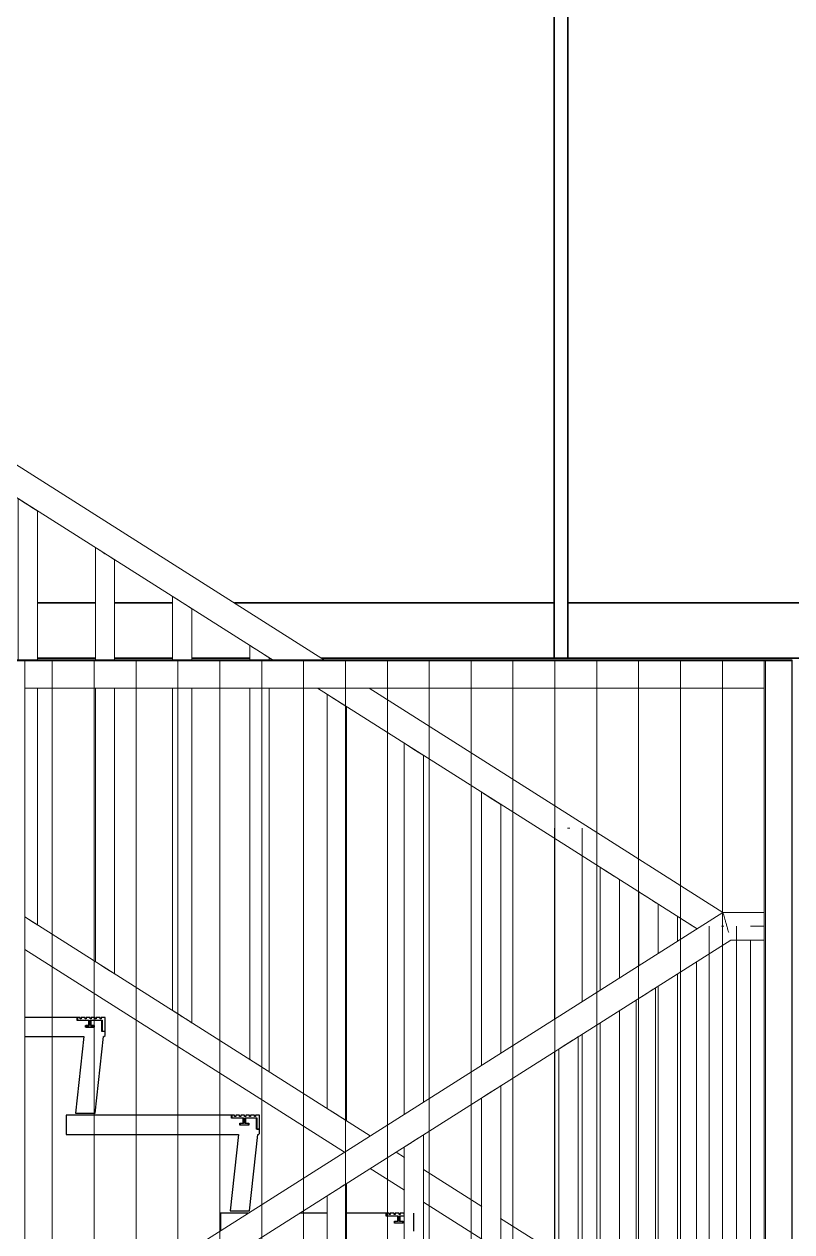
# Model space of a CAD drawing. Header units: millimetres. Extents: x -153298 to 620751, y -313239 to 250031.
# Drawn here: x 100141 to 101533, y -283537 to -281348 of the extents above; entities that cross this region are included whole.
import ezdxf

# ---------------------------------------------------------------- set-up
doc = ezdxf.new("R2010")
doc.units = ezdxf.units.MM
for name, color, linetype, lineweight in [('A-FLOR-HRAL', 7, 'Continuous', 25), ('A-GENM', 7, 'Continuous', 9), ('A-GLAZ-CURT', 7, 'Continuous', 9), ('I-WALL-E', 7, 'Continuous', 35), ('S-STRS-E', 7, 'Continuous', 25)]:
    doc.layers.add(name, color=color, linetype=linetype, lineweight=lineweight)

# ---------------------------------------------------------------- blocks, each defined once
blk = doc.blocks.new('DPA_CP_Entrance Louver Grill Vertical Z - Louver Grill Vertical Z-18397728-2120-01 ENTRANCE 1 SECTION A')
at = {"layer": 'A-GLAZ-CURT', "color": 7}
for p, q in [((-883107.9, 113945.1), (-883157.9, 113945.1)), ((-883157.9, 113945.1), (-883107.9, 113945.1)), ((-883107.9, 113945.1), (-883157.9, 113945.1)), ((-883157.9, 113945.1), (-881717.4, 113945.1)), ((-883157.9, 113945.1), (-881717.4, 113945.1)), ((-883109.9, 113945.1), (-883107.9, 113945.1)), ((-883107.9, 106137.3), (-883107.9, 113945.1)), ((-883107.9, 113945.1), (-883107.9, 106137.3)), ((-881717.4, 113945.1), (-881767.4, 113945.1)), ((-881767.4, 113945.1), (-881717.4, 113945.1)), ((-881767.4, 113945.1), (-881765.4, 113945.1)), ((-881717.4, 113945.1), (-881767.4, 113945.1)), ((-881767.4, 106137.3), (-881767.4, 113945.1)), ((-881767.4, 113945.1), (-881767.4, 106137.3)), ((-881765.4, 113945.1), (-881717.4, 113945.1)), ((-881765.4, 113945.1), (-881765.4, 106137.3)), ((-881765.4, 113945.1), (-881765.4, 106137.3)), ((-881717.4, 106137.3), (-881717.4, 113945.1)), ((-881717.4, 113945.1), (-881717.4, 106137.3)), ((-881717.4, 113945.1), (-881717.4, 106137.3)), ((-881717.4, 113945.1), (-881717.4, 106137.3)), ((-881717.4, 113895.1), (-881717.4, 113945.1)), ((-881717.4, 113945.1), (-881717.4, 113895.1)), ((-883107.9, 106137.3), (-883107.9, 113895.1)), ((-883107.9, 113895.1), (-883107.9, 106137.3)), ((-881767.4, 113895.1), (-883107.9, 113895.1)), ((-883107.9, 113895.1), (-881767.4, 113895.1)), ((-881767.4, 113895.1), (-881767.4, 106137.3)), ((-881767.4, 113895.1), (-881767.4, 106137.3))]:
    blk.add_line(p, q, dxfattribs=at)
blk = doc.blocks.new('GM_Louver Grill Vertical Z - Z Profile-18364008-2120-01 ENTRANCE 1 SECTION A')
at = {"layer": 'A-GENM', "color": 7}
blk.add_line((-882982, 106137.3), (-882982, 113945.1), dxfattribs=at)
blk = doc.blocks.new('GM_Louver Grill Vertical Z - Z Profile-V55-2120-01 ENTRANCE 1 SECTION A')
at = {"layer": 'A-GENM', "color": 7}
blk.add_line((-882906.1, 106137.3), (-882906.1, 113945.1), dxfattribs=at)
blk = doc.blocks.new('GM_Louver Grill Vertical Z - Z Profile-V56-2120-01 ENTRANCE 1 SECTION A')
at = {"layer": 'A-GENM', "color": 7}
blk.add_line((-883057.9, 106137.3), (-883057.9, 113945.1), dxfattribs=at)
blk = doc.blocks.new('Railing - 35mm-V289-2120-01 ENTRANCE 1 SECTION A')
at = {"layer": 'A-FLOR-HRAL', "color": 7, "lineweight": 9}
for p, q in [((-883119.9, 114239.1), (-883119.9, 113945.1)), ((-883084.9, 113945.1), (-883084.9, 114216.7)), ((-883084.9, 113466.2), (-883084.9, 113895.1)), ((-883102.4, 113477.3), (-883108, 113480.9)), ((-883108, 113480.9), (-883102.4, 113477.3))]:
    blk.add_line(p, q, dxfattribs=at)
at = {"layer": 'A-FLOR-HRAL', "color": 7, "lineweight": 9, "flags": 128}
for points in [[(-883102.4, 114227.9), (-883110, 114232.8), (-883116.1, 114236.7), (-883119.4, 114238.8), (-883116.1, 114236.7), (-883110, 114232.8), (-883102.4, 114227.9)], [(-883102.4, 114227.9), (-883094.8, 114223.1), (-883088.7, 114219.2), (-883085.3, 114217), (-883088.7, 114219.2), (-883094.8, 114223.1), (-883102.4, 114227.9)]]:
    blk.add_lwpolyline(points, dxfattribs=at)
blk = doc.blocks.new('Railing - 35mm-V290-2120-01 ENTRANCE 1 SECTION A')
at = {"layer": 'A-FLOR-HRAL', "color": 7, "lineweight": 9}
for p, q in [((-882979.9, 114150.4), (-882979.9, 113945.1)), ((-882944.9, 113945.1), (-882944.9, 114128)), ((-882979.9, 113895.1), (-882979.9, 113399.7)), ((-882944.9, 113377.5), (-882944.9, 113895.1))]:
    blk.add_line(p, q, dxfattribs=at)
at = {"layer": 'A-FLOR-HRAL', "color": 7, "lineweight": 9, "flags": 128}
for points in [[(-882962.4, 114139.2), (-882970, 114144.1), (-882976.1, 114148), (-882979.4, 114150.1), (-882976.1, 114148), (-882970, 114144.1), (-882962.4, 114139.2)], [(-882962.4, 114139.2), (-882954.8, 114134.4), (-882948.7, 114130.5), (-882945.3, 114128.3), (-882948.7, 114130.5), (-882954.8, 114134.4), (-882962.4, 114139.2)], [(-882962.4, 113388.6), (-882970, 113393.4), (-882976.1, 113397.3), (-882979.4, 113399.5), (-882976.1, 113397.3), (-882970, 113393.4), (-882962.4, 113388.6)]]:
    blk.add_lwpolyline(points, dxfattribs=at)
blk = doc.blocks.new('Railing - 35mm-V291-2120-01 ENTRANCE 1 SECTION A')
at = {"layer": 'A-FLOR-HRAL', "color": 7, "lineweight": 9}
for p, q in [((-882839.9, 114061.7), (-882839.9, 113945.1)), ((-882822.4, 114050.5), (-882830, 114055.4)), ((-882830, 114055.4), (-882822.4, 114050.5)), ((-882804.9, 113945.1), (-882804.9, 114039.3)), ((-882839.9, 113895.1), (-882839.9, 113311)), ((-882804.9, 113288.8), (-882804.9, 113895.1))]:
    blk.add_line(p, q, dxfattribs=at)
at = {"layer": 'A-FLOR-HRAL', "color": 7, "lineweight": 9, "flags": 128}
for points in [[(-882830.3, 114055.6), (-882836.1, 114059.2), (-882839.4, 114061.4), (-882836.1, 114059.2), (-882830.3, 114055.6)], [(-882822.4, 114050.5), (-882814.8, 114045.6), (-882808.7, 114041.7), (-882805.3, 114039.6), (-882808.7, 114041.7), (-882814.8, 114045.6), (-882822.4, 114050.5)], [(-882822.7, 113300.1), (-882830, 113304.7), (-882836.1, 113308.6), (-882839.4, 113310.8), (-882836.1, 113308.6), (-882830, 113304.7), (-882822.7, 113300.1)]]:
    blk.add_lwpolyline(points, dxfattribs=at)
blk = doc.blocks.new('Railing - 35mm-V292-2120-01 ENTRANCE 1 SECTION A')
at = {"layer": 'A-FLOR-HRAL', "color": 7, "lineweight": 9}
for p, q in [((-882699.9, 113973), (-882699.9, 113945.1)), ((-882664.9, 113945.1), (-882664.9, 113950.6)), ((-882699.9, 113895.1), (-882699.9, 113222.3)), ((-882664.9, 113200), (-882664.9, 113895.1))]:
    blk.add_line(p, q, dxfattribs=at)
at = {"layer": 'A-FLOR-HRAL', "color": 7, "lineweight": 9, "flags": 128}
for points in [[(-882682.4, 113961.8), (-882690, 113966.6), (-882696.1, 113970.5), (-882699.4, 113972.7), (-882696.1, 113970.5), (-882690, 113966.6), (-882682.4, 113961.8)], [(-882682.4, 113961.8), (-882674.8, 113956.9), (-882668.7, 113953), (-882665.3, 113950.9), (-882668.7, 113953), (-882674.8, 113956.9), (-882682.4, 113961.8)], [(-882682.4, 113211.1), (-882690, 113216), (-882696.1, 113219.9), (-882699.4, 113222), (-882696.1, 113219.9), (-882690, 113216), (-882682.4, 113211.1)]]:
    blk.add_lwpolyline(points, dxfattribs=at)
blk = doc.blocks.new('Railing - 35mm-V293-2120-01 ENTRANCE 1 SECTION A')
at = {"layer": 'A-FLOR-HRAL', "color": 7, "lineweight": 9}
for p, q in [((-882559.9, 113884.2), (-882559.9, 113133.6)), ((-882524.9, 113111.2), (-882524.9, 113861.9))]:
    blk.add_line(p, q, dxfattribs=at)
at = {"layer": 'A-FLOR-HRAL', "color": 7, "lineweight": 9, "flags": 128}
for points in [[(-882542.4, 113873.1), (-882550, 113877.9), (-882556.1, 113881.8), (-882559.4, 113884), (-882556.1, 113881.8), (-882550, 113877.9), (-882542.4, 113873.1)], [(-882542.4, 113873.1), (-882534.8, 113868.2), (-882528.7, 113864.3), (-882525.3, 113862.2), (-882528.7, 113864.3), (-882534.8, 113868.2), (-882542.4, 113873.1)], [(-882542.4, 113122.4), (-882550, 113127.3), (-882556.1, 113131.2), (-882559.4, 113133.3), (-882556.1, 113131.2), (-882550, 113127.3), (-882542.4, 113122.4)]]:
    blk.add_lwpolyline(points, dxfattribs=at)
blk = doc.blocks.new('Railing - 35mm-V294-2120-01 ENTRANCE 1 SECTION A')
at = {"layer": 'A-FLOR-HRAL', "color": 7, "lineweight": 9}
for p, q in [((-882419.9, 113795.5), (-882419.9, 113122.9)), ((-882384.9, 113145.1), (-882384.9, 113773.2)), ((-882384.9, 113022.5), (-882384.9, 113085.9)), ((-882419.9, 113063.7), (-882419.9, 113044.9)), ((-882419.4, 113044.6), (-882419.4, 113044.6))]:
    blk.add_line(p, q, dxfattribs=at)
at = {"layer": 'A-FLOR-HRAL', "color": 7, "lineweight": 9, "flags": 128}
for points in [[(-882402.4, 113784.4), (-882410, 113789.2), (-882416.1, 113793.1), (-882419.4, 113795.3), (-882416.1, 113793.1), (-882410, 113789.2), (-882402.4, 113784.4)], [(-882402.4, 113784.4), (-882394.8, 113779.5), (-882388.7, 113775.6), (-882385.3, 113773.4), (-882388.7, 113775.6), (-882394.8, 113779.5), (-882402.4, 113784.4)]]:
    blk.add_lwpolyline(points, dxfattribs=at)
blk = doc.blocks.new('Railing - 35mm-V295-2120-01 ENTRANCE 1 SECTION A')
at = {"layer": 'A-FLOR-HRAL', "color": 7, "lineweight": 9}
for p, q in [((-882279.9, 113706.8), (-882279.9, 113211.6)), ((-882244.9, 113233.8), (-882244.9, 113684.5)), ((-882244.9, 112933.8), (-882244.9, 113174.1)), ((-882279.9, 113152.4), (-882279.9, 112956.2)), ((-882279.4, 112955.9), (-882279.4, 112955.9))]:
    blk.add_line(p, q, dxfattribs=at)
at = {"layer": 'A-FLOR-HRAL', "color": 7, "lineweight": 9, "flags": 128}
for points in [[(-882262.4, 113695.6), (-882270, 113700.5), (-882276.1, 113704.4), (-882279.4, 113706.6), (-882276.1, 113704.4), (-882270, 113700.5), (-882262.4, 113695.6)], [(-882262.4, 113695.6), (-882254.8, 113690.8), (-882248.7, 113686.9), (-882245.3, 113684.7), (-882248.7, 113686.9), (-882254.8, 113690.8), (-882262.4, 113695.6)]]:
    blk.add_lwpolyline(points, dxfattribs=at)
blk = doc.blocks.new('Railing - 35mm-V296-2120-01 ENTRANCE 1 SECTION A')
at = {"layer": 'A-FLOR-HRAL', "color": 7, "lineweight": 9}
for p, q in [((-881994.9, 113526.2), (-881994.9, 113392.2)), ((-881959.9, 113414.4), (-881959.9, 113503.9)), ((-881959.9, 112753.3), (-881959.9, 113355.3))]:
    blk.add_line(p, q, dxfattribs=at)
at = {"layer": 'A-FLOR-HRAL', "color": 7, "lineweight": 9, "flags": 128}
for points in [[(-881977.4, 113515), (-881985, 113519.9), (-881991.1, 113523.8), (-881994.4, 113526), (-881991.1, 113523.8), (-881985, 113519.9), (-881977.4, 113515)], [(-881977.4, 113515), (-881969.8, 113510.2), (-881963.7, 113506.3), (-881960.3, 113504.1), (-881963.7, 113506.3), (-881969.8, 113510.2), (-881977.4, 113515)]]:
    blk.add_lwpolyline(points, dxfattribs=at)
blk = doc.blocks.new('Railing - 35mm-V238-2120-01 ENTRANCE 1 SECTION A')
at = {"layer": 'A-FLOR-HRAL', "color": 7, "lineweight": 9}
for p, q in [((-883099.9, 110636.9), (-883099.9, 111387.6)), ((-883064.9, 111365.2), (-883064.9, 110614.6))]:
    blk.add_line(p, q, dxfattribs=at)
at = {"layer": 'A-FLOR-HRAL', "color": 7, "lineweight": 9, "flags": 128}
for points in [[(-883082.4, 111376.4), (-883090, 111381.3), (-883096.1, 111385.2), (-883099.4, 111387.3), (-883096.1, 111385.2), (-883090, 111381.3), (-883082.4, 111376.4)], [(-883082.4, 111376.4), (-883074.8, 111371.6), (-883068.7, 111367.7), (-883065.3, 111365.5), (-883068.7, 111367.7), (-883074.8, 111371.6), (-883082.4, 111376.4)], [(-883082.4, 110625.8), (-883090, 110630.6), (-883096.1, 110634.5), (-883099.4, 110636.7), (-883096.1, 110634.5), (-883090, 110630.6), (-883082.4, 110625.8)], [(-883064.9, 110614.6), (-883065.3, 110614.8), (-883068.7, 110617), (-883074.8, 110620.9), (-883082.4, 110625.8)]]:
    blk.add_lwpolyline(points, dxfattribs=at)
blk = doc.blocks.new('Railing - 35mm-V302-2120-01 ENTRANCE 1 SECTION A')
at = {"layer": 'A-FLOR-HRAL', "color": 7, "lineweight": 9}
for p, q in [((-882244.9, 112423.9), (-882244.9, 113174.5)), ((-882279.9, 113152.2), (-882279.9, 112401.5))]:
    blk.add_line(p, q, dxfattribs=at)
at = {"layer": 'A-FLOR-HRAL', "color": 7, "lineweight": 9, "flags": 128}
for points in [[(-882262.4, 113163.4), (-882270, 113158.5), (-882276.1, 113154.6), (-882279.4, 113152.4), (-882276.1, 113154.6), (-882270, 113158.5), (-882262.4, 113163.4)], [(-882245.3, 113174.3), (-882248.7, 113172.1), (-882254.8, 113168.2), (-882262.4, 113163.4)], [(-882262.4, 113163.4), (-882254.8, 113168.2), (-882248.7, 113172.1), (-882245.4, 113174.2)], [(-882279.9, 112401.5), (-882279.4, 112401.8), (-882276.1, 112404), (-882270, 112407.8), (-882262.4, 112412.7)], [(-882262.4, 112412.7), (-882254.8, 112417.6), (-882248.7, 112421.5), (-882245.3, 112423.6), (-882248.7, 112421.5), (-882254.8, 112417.6), (-882262.4, 112412.7)]]:
    blk.add_lwpolyline(points, dxfattribs=at)
blk = doc.blocks.new('Railing - 35mm-V303-2120-01 ENTRANCE 1 SECTION A')
at = {"layer": 'A-FLOR-HRAL', "color": 7, "lineweight": 9}
for p, q in [((-882409.4, 113070.1), (-882402.4, 113074.6)), ((-882384.9, 112335.2), (-882384.9, 113085.8)), ((-882419.9, 113063.5), (-882419.9, 112312.8))]:
    blk.add_line(p, q, dxfattribs=at)
at = {"layer": 'A-FLOR-HRAL', "color": 7, "lineweight": 9, "flags": 128}
for points in [[(-882402.4, 113074.6), (-882410, 113069.8), (-882416.1, 113065.9), (-882419.4, 113063.7), (-882416.1, 113065.9), (-882410, 113069.8)], [(-882402.4, 113074.6), (-882394.8, 113079.5), (-882388.7, 113083.4), (-882385.3, 113085.6), (-882388.7, 113083.4), (-882394.8, 113079.5), (-882402.4, 113074.6)], [(-882419.9, 112312.8), (-882419.4, 112313.1), (-882416.1, 112315.2), (-882410, 112319.1), (-882402.4, 112324)], [(-882402.4, 112324), (-882394.8, 112328.8), (-882388.7, 112332.7), (-882385.3, 112334.9), (-882388.7, 112332.7), (-882394.8, 112328.8), (-882402.4, 112324)]]:
    blk.add_lwpolyline(points, dxfattribs=at)
blk = doc.blocks.new('Railing - Post_50mm-V313-2120-01 ENTRANCE 1 SECTION A')
at = {"layer": 'A-FLOR-HRAL', "color": 7, "lineweight": 9}
for p, q in [((-881867.4, 113463.8), (-881867.4, 112588.8)), ((-881842.4, 113463.8), (-881845.1, 113463.8)), ((-881840.8, 113463.8), (-881842.4, 113463.8)), ((-881834.9, 113463.8), (-881834.9, 113463.8)), ((-881817.4, 112588.8), (-881817.4, 113463.8)), ((-881842.4, 112588.8), (-881842.4, 112588.8)), ((-881842.4, 112588.8), (-881842.4, 112588.8))]:
    blk.add_line(p, q, dxfattribs=at)
blk = doc.blocks.new('Railing - Railing-15920061-2120-01 ENTRANCE 1 SECTION A')
at = {"color": 7}
for name in ['Railing - 35mm-V289-2120-01 ENTRANCE 1 SECTION A', 'Railing - 35mm-V290-2120-01 ENTRANCE 1 SECTION A', 'Railing - 35mm-V291-2120-01 ENTRANCE 1 SECTION A', 'Railing - 35mm-V292-2120-01 ENTRANCE 1 SECTION A', 'Railing - 35mm-V293-2120-01 ENTRANCE 1 SECTION A', 'Railing - 35mm-V294-2120-01 ENTRANCE 1 SECTION A', 'Railing - 35mm-V295-2120-01 ENTRANCE 1 SECTION A', 'Railing - 35mm-V296-2120-01 ENTRANCE 1 SECTION A', 'Railing - Post_50mm-V313-2120-01 ENTRANCE 1 SECTION A', 'Railing - 35mm-V302-2120-01 ENTRANCE 1 SECTION A', 'Railing - 35mm-V303-2120-01 ENTRANCE 1 SECTION A']:
    blk.add_blockref(name, (0, 0), dxfattribs=at)
at = {"color": 7, "extrusion": (0, 0, -1), "zscale": -1}
for p in [(1765064.7, 1964.4), (1765204.7, 1875.7), (1765624.7, 1609.5)]:
    blk.add_blockref('Railing - 35mm-V238-2120-01 ENTRANCE 1 SECTION A', p, dxfattribs=at)
blk = doc.blocks.new('Top Rail Type - Top Rail_Internal_-15920065-2120-01 ENTRANCE 1 SECTION A')
at = {"layer": 'A-FLOR-HRAL', "color": 7, "lineweight": 9}
for p, q in [((-881842.4, 113488.8), (-883107.9, 112686.9)), ((-881767.4, 113488.8), (-881842.4, 113488.8)), ((-883107.9, 112627.7), (-881827.9, 113438.8)), ((-881827.9, 113438.8), (-881767.4, 113438.8))]:
    blk.add_line(p, q, dxfattribs=at)
for points in [[(-881835.1, 113463.8), (-881835.7, 113466), (-881837, 113470.4), (-881838.8, 113476.5), (-881840.3, 113481.7), (-881841.5, 113485.7), (-881842.2, 113488.3), (-881842.4, 113488.8), (-881842.4, 113488.8)], [(-881842.1, 113488), (-881842, 113487.4), (-881841.5, 113485.7), (-881840.3, 113481.7), (-881838.8, 113476.5), (-881837, 113470.4), (-881835.7, 113466), (-881835.1, 113463.8)]]:
    blk.add_open_spline(points, degree=3, dxfattribs=at)
blk.add_open_spline([(-881831.8, 113452.6), (-881832.3, 113454.1), (-881833.4, 113457.8), (-881834.5, 113461.7), (-881835.1, 113463.8)], degree=3, knots=[0.8511527, 0.8511527, 0.8511527, 0.8511527, 0.9166667, 1, 1, 1, 1], dxfattribs=at)
blk = doc.blocks.new('Railing - 35mm-V325-2120-01 ENTRANCE 1 SECTION A')
at = {"layer": 'A-FLOR-HRAL', "color": 7, "lineweight": 9}
for p, q in [((-883119.9, 113945.1), (-883119.9, 114239.1)), ((-883084.9, 114216.7), (-883084.9, 113945.1)), ((-883084.9, 113895.1), (-883084.9, 113466.1)), ((-883102.4, 113477.3), (-883108, 113480.9)), ((-883108, 113480.9), (-883102.4, 113477.3))]:
    blk.add_line(p, q, dxfattribs=at)
at = {"layer": 'A-FLOR-HRAL', "color": 7, "lineweight": 9, "flags": 128}
for points in [[(-883102.4, 114227.9), (-883110, 114232.8), (-883116.1, 114236.7), (-883119.4, 114238.8), (-883116.1, 114236.7), (-883110, 114232.8), (-883102.4, 114227.9)], [(-883102.4, 114227.9), (-883094.8, 114223.1), (-883088.7, 114219.2), (-883085.3, 114217), (-883088.7, 114219.2), (-883094.8, 114223.1), (-883102.4, 114227.9)], [(-883084.9, 113466.1), (-883085.3, 113466.4), (-883088.7, 113468.5), (-883094.8, 113472.4), (-883102.4, 113477.3)]]:
    blk.add_lwpolyline(points, dxfattribs=at)
blk = doc.blocks.new('Railing - 35mm-V326-2120-01 ENTRANCE 1 SECTION A')
at = {"layer": 'A-FLOR-HRAL', "color": 7, "lineweight": 9}
for p, q in [((-882979.9, 113945.1), (-882979.9, 114150.4)), ((-882944.9, 114128), (-882944.9, 113945.1)), ((-882979.9, 113399.7), (-882979.9, 113895.1)), ((-882944.9, 113895.1), (-882944.9, 113377.4))]:
    blk.add_line(p, q, dxfattribs=at)
at = {"layer": 'A-FLOR-HRAL', "color": 7, "lineweight": 9, "flags": 128}
for points in [[(-882962.4, 114139.2), (-882970, 114144.1), (-882976.1, 114148), (-882979.4, 114150.1), (-882976.1, 114148), (-882970, 114144.1), (-882962.4, 114139.2)], [(-882962.4, 114139.2), (-882954.8, 114134.4), (-882948.7, 114130.5), (-882945.3, 114128.3), (-882948.7, 114130.5), (-882954.8, 114134.4), (-882962.4, 114139.2)], [(-882962.4, 113388.6), (-882970, 113393.4), (-882976.1, 113397.3), (-882979.4, 113399.5), (-882976.1, 113397.3), (-882970, 113393.4), (-882962.4, 113388.6)], [(-882944.9, 113377.4), (-882945.3, 113377.6), (-882948.7, 113379.8), (-882954.8, 113383.7), (-882962.4, 113388.6)]]:
    blk.add_lwpolyline(points, dxfattribs=at)
blk = doc.blocks.new('Railing - 35mm-V327-2120-01 ENTRANCE 1 SECTION A')
at = {"layer": 'A-FLOR-HRAL', "color": 7, "lineweight": 9}
for p, q in [((-882839.9, 113945.1), (-882839.9, 114061.7)), ((-882822.4, 114050.5), (-882830, 114055.4)), ((-882804.9, 114039.3), (-882804.9, 113945.1)), ((-882839.9, 113311), (-882839.9, 113895.1)), ((-882804.9, 113895.1), (-882804.9, 113288.7))]:
    blk.add_line(p, q, dxfattribs=at)
at = {"layer": 'A-FLOR-HRAL', "color": 7, "lineweight": 9, "flags": 128}
for points in [[(-882830.3, 114055.6), (-882836.1, 114059.2), (-882839.4, 114061.4), (-882836.1, 114059.2), (-882830, 114055.4), (-882822.4, 114050.5)], [(-882822.4, 114050.5), (-882814.8, 114045.6), (-882808.7, 114041.7), (-882805.3, 114039.6), (-882808.7, 114041.7), (-882814.8, 114045.6), (-882822.4, 114050.5)], [(-882822.4, 113299.8), (-882830, 113304.7), (-882836.1, 113308.6), (-882839.4, 113310.8), (-882836.1, 113308.6), (-882830, 113304.7), (-882822.7, 113300.1)], [(-882804.9, 113288.7), (-882805.3, 113288.9), (-882808.7, 113291.1), (-882814.8, 113295), (-882822.4, 113299.8)]]:
    blk.add_lwpolyline(points, dxfattribs=at)
blk = doc.blocks.new('Railing - 35mm-V328-2120-01 ENTRANCE 1 SECTION A')
at = {"layer": 'A-FLOR-HRAL', "color": 7, "lineweight": 9}
for p, q in [((-882699.9, 113945.1), (-882699.9, 113973)), ((-882664.9, 113950.6), (-882664.9, 113945.1)), ((-882699.9, 113222.3), (-882699.9, 113895.1)), ((-882664.9, 113895.1), (-882664.9, 113200))]:
    blk.add_line(p, q, dxfattribs=at)
at = {"layer": 'A-FLOR-HRAL', "color": 7, "lineweight": 9, "flags": 128}
for points in [[(-882682.4, 113961.8), (-882690, 113966.6), (-882696.1, 113970.5), (-882699.4, 113972.7), (-882696.1, 113970.5), (-882690, 113966.6), (-882682.4, 113961.8)], [(-882682.4, 113961.8), (-882674.8, 113956.9), (-882668.7, 113953), (-882665.3, 113950.9), (-882668.7, 113953), (-882674.8, 113956.9), (-882682.4, 113961.8)], [(-882682.4, 113211.1), (-882690, 113216), (-882696.1, 113219.9), (-882699.4, 113222), (-882696.1, 113219.9), (-882690, 113216), (-882682.4, 113211.1)], [(-882664.9, 113200), (-882665.3, 113200.2), (-882668.7, 113202.4), (-882674.8, 113206.3), (-882682.4, 113211.1)]]:
    blk.add_lwpolyline(points, dxfattribs=at)
blk = doc.blocks.new('Railing - 35mm-V329-2120-01 ENTRANCE 1 SECTION A')
at = {"layer": 'A-FLOR-HRAL', "color": 7, "lineweight": 9}
for p, q in [((-882419.9, 113122.9), (-882419.9, 113795.5)), ((-882384.9, 113773.2), (-882384.9, 113145.1)), ((-882384.9, 113085.9), (-882384.9, 113022.5)), ((-882419.9, 113044.9), (-882419.9, 113063.7)), ((-882419.4, 113044.6), (-882419.4, 113044.6)), ((-882384.9, 113022.5), (-882385.3, 113022.8))]:
    blk.add_line(p, q, dxfattribs=at)
at = {"layer": 'A-FLOR-HRAL', "color": 7, "lineweight": 9, "flags": 128}
for points in [[(-882402.4, 113784.4), (-882410, 113789.2), (-882416.1, 113793.1), (-882419.4, 113795.3), (-882416.1, 113793.1), (-882410, 113789.2), (-882402.4, 113784.4)], [(-882402.4, 113784.4), (-882394.8, 113779.5), (-882388.7, 113775.6), (-882385.3, 113773.4), (-882388.7, 113775.6), (-882394.8, 113779.5), (-882402.4, 113784.4)]]:
    blk.add_lwpolyline(points, dxfattribs=at)
blk = doc.blocks.new('Railing - 35mm-V330-2120-01 ENTRANCE 1 SECTION A')
at = {"layer": 'A-FLOR-HRAL', "color": 7, "lineweight": 9}
for p, q in [((-882279.9, 113211.6), (-882279.9, 113706.8)), ((-882244.9, 113684.5), (-882244.9, 113233.8)), ((-882244.9, 113174.1), (-882244.9, 112933.8)), ((-882279.9, 112956.2), (-882279.9, 113152.4)), ((-882279.4, 112955.9), (-882279.4, 112955.9)), ((-882244.9, 112933.8), (-882245.3, 112934.1))]:
    blk.add_line(p, q, dxfattribs=at)
at = {"layer": 'A-FLOR-HRAL', "color": 7, "lineweight": 9, "flags": 128}
for points in [[(-882262.4, 113695.6), (-882270, 113700.5), (-882276.1, 113704.4), (-882279.4, 113706.6), (-882276.1, 113704.4), (-882270, 113700.5), (-882262.4, 113695.6)], [(-882262.4, 113695.6), (-882254.8, 113690.8), (-882248.7, 113686.9), (-882245.3, 113684.7), (-882248.7, 113686.9), (-882254.8, 113690.8), (-882262.4, 113695.6)]]:
    blk.add_lwpolyline(points, dxfattribs=at)
blk = doc.blocks.new('Railing - 35mm-V331-2120-01 ENTRANCE 1 SECTION A')
at = {"layer": 'A-FLOR-HRAL', "color": 7, "lineweight": 9}
for p, q in [((-882064.9, 113347.9), (-882064.9, 113570.6)), ((-882029.9, 113548.2), (-882029.9, 113370)), ((-882029.9, 113310.9), (-882029.9, 112797.6)), ((-882064.9, 112819.9), (-882064.9, 113288.8))]:
    blk.add_line(p, q, dxfattribs=at)
at = {"layer": 'A-FLOR-HRAL', "color": 7, "lineweight": 9, "flags": 128}
for points in [[(-882047.4, 113559.4), (-882055, 113564.3), (-882061.1, 113568.2), (-882064.4, 113570.3), (-882061.1, 113568.2), (-882055, 113564.3), (-882047.4, 113559.4)], [(-882047.4, 113559.4), (-882039.8, 113554.5), (-882033.7, 113550.7), (-882030.3, 113548.5), (-882033.7, 113550.7), (-882039.8, 113554.5), (-882047.4, 113559.4)], [(-882047.4, 112808.7), (-882055, 112813.6), (-882061.1, 112817.5), (-882064.4, 112819.7), (-882061.1, 112817.5), (-882055, 112813.6), (-882047.4, 112808.7)], [(-882029.9, 112797.6), (-882030.3, 112797.8), (-882033.7, 112800), (-882039.8, 112803.9), (-882047.4, 112808.7)]]:
    blk.add_lwpolyline(points, dxfattribs=at)
blk = doc.blocks.new('Railing - 35mm-V332-2120-01 ENTRANCE 1 SECTION A')
at = {"layer": 'A-FLOR-HRAL', "color": 7, "lineweight": 9}
for p, q in [((-881924.9, 113436.6), (-881924.9, 113481.9)), ((-881889.9, 113399.6), (-881889.9, 112708.9)), ((-881924.9, 112731.2), (-881924.9, 113377.4))]:
    blk.add_line(p, q, dxfattribs=at)
at = {"layer": 'A-FLOR-HRAL', "color": 7, "lineweight": 9, "flags": 128}
for points in [[(-881907.4, 113470.7), (-881915, 113475.5), (-881921.1, 113479.4), (-881924.4, 113481.6), (-881921.1, 113479.4), (-881915, 113475.5), (-881907.4, 113470.7)], [(-881907.4, 113470.7), (-881899.8, 113465.8), (-881893.7, 113461.9), (-881890.3, 113459.8), (-881893.7, 113461.9), (-881899.8, 113465.8), (-881907.4, 113470.7)], [(-881907.4, 112720), (-881915, 112724.9), (-881921.1, 112728.8), (-881924.4, 112730.9), (-881921.1, 112728.8), (-881915, 112724.9), (-881907.4, 112720)], [(-881889.9, 112708.9), (-881890.3, 112709.1), (-881893.7, 112711.3), (-881899.8, 112715.2), (-881907.4, 112720)]]:
    blk.add_lwpolyline(points, dxfattribs=at)
blk = doc.blocks.new('Railing - 35mm-V283-2120-01 ENTRANCE 1 SECTION A')
at = {"layer": 'A-FLOR-HRAL', "color": 7, "lineweight": 9}
for p, q in [((-883959.9, 114771.4), (-883959.9, 114020.7)), ((-883924.9, 113998.5), (-883924.9, 114749))]:
    blk.add_line(p, q, dxfattribs=at)
at = {"layer": 'A-FLOR-HRAL', "color": 7, "lineweight": 9, "flags": 128}
for points in [[(-883942.4, 114760.2), (-883950, 114765.1), (-883956.1, 114769), (-883959.4, 114771.1), (-883956.1, 114769), (-883950, 114765.1), (-883942.4, 114760.2)], [(-883942.4, 114760.2), (-883934.8, 114755.4), (-883928.7, 114751.5), (-883925.3, 114749.3), (-883928.7, 114751.5), (-883934.8, 114755.4), (-883942.4, 114760.2)], [(-883942.4, 114009.6), (-883950, 114014.4), (-883956.1, 114018.3), (-883959.4, 114020.5), (-883956.1, 114018.3), (-883950, 114014.4), (-883942.4, 114009.6)]]:
    blk.add_lwpolyline(points, dxfattribs=at)
blk = doc.blocks.new('Railing - 35mm-V333-2120-01 ENTRANCE 1 SECTION A')
at = {"layer": 'A-FLOR-HRAL', "color": 7, "lineweight": 9}
for p, q in [((-882244.9, 113174.5), (-882244.9, 112423.9)), ((-882245.3, 113174.3), (-882245.3, 113174.3)), ((-882279.9, 112401.6), (-882279.9, 113152.2))]:
    blk.add_line(p, q, dxfattribs=at)
at = {"layer": 'A-FLOR-HRAL', "color": 7, "lineweight": 9, "flags": 128}
for points in [[(-882262.4, 113163.4), (-882270, 113158.5), (-882276.1, 113154.6), (-882279.4, 113152.4), (-882276.1, 113154.6), (-882270, 113158.5), (-882262.4, 113163.4)], [(-882262.4, 113163.4), (-882254.8, 113168.2), (-882248.7, 113172.1), (-882245.4, 113174.2)], [(-882245.4, 113174.2), (-882248.7, 113172.1), (-882254.8, 113168.2), (-882262.4, 113163.4)], [(-882262.4, 112412.7), (-882254.8, 112417.6), (-882248.7, 112421.5), (-882245.3, 112423.6), (-882248.7, 112421.5), (-882254.8, 112417.6), (-882262.4, 112412.7)]]:
    blk.add_lwpolyline(points, dxfattribs=at)
blk = doc.blocks.new('Railing - 35mm-V334-2120-01 ENTRANCE 1 SECTION A')
at = {"layer": 'A-FLOR-HRAL', "color": 7, "lineweight": 9}
for p, q in [((-882402.4, 113074.6), (-882409.4, 113070.1)), ((-882409.4, 113070.1), (-882402.4, 113074.6)), ((-882384.9, 113085.8), (-882384.9, 112335.2)), ((-882419.9, 112312.9), (-882419.9, 113063.5))]:
    blk.add_line(p, q, dxfattribs=at)
at = {"layer": 'A-FLOR-HRAL', "color": 7, "lineweight": 9, "flags": 128}
for points in [[(-882410, 113069.8), (-882416.1, 113065.9), (-882419.4, 113063.7), (-882416.1, 113065.9), (-882410, 113069.8)], [(-882402.4, 113074.6), (-882394.8, 113079.5), (-882388.7, 113083.4), (-882385.3, 113085.6), (-882388.7, 113083.4), (-882394.8, 113079.5), (-882402.4, 113074.6)], [(-882402.4, 112324), (-882394.8, 112328.8), (-882388.7, 112332.7), (-882385.3, 112334.9), (-882388.7, 112332.7), (-882394.8, 112328.8), (-882402.4, 112324)]]:
    blk.add_lwpolyline(points, dxfattribs=at)
blk = doc.blocks.new('Railing - Post_50mm-V340-2120-01 ENTRANCE 1 SECTION A')
at = {"layer": 'A-FLOR-HRAL', "color": 7, "lineweight": 9}
for p, q in [((-882147.4, 113295.6), (-882147.4, 113641.3)), ((-882124, 113641.3), (-882122.4, 113641.3)), ((-882122.4, 113641.3), (-882119.7, 113641.3)), ((-882097.4, 113641.3), (-882097.4, 113327.3)), ((-882097.4, 113268.2), (-882097.4, 112588.8)), ((-882147.4, 112763.8), (-882147.4, 113236.5)), ((-882147.4, 112588.8), (-882147.4, 112592.8)), ((-882140, 112588.8), (-882140, 112588.8)), ((-882104.9, 112588.8), (-882104.9, 112588.8))]:
    blk.add_line(p, q, dxfattribs=at)
blk = doc.blocks.new('Railing - Post_50mm-V341-2120-01 ENTRANCE 1 SECTION A')
at = {"layer": 'A-FLOR-HRAL', "color": 7, "lineweight": 9}
for p, q in [((-881767.4, 113463.8), (-881792.4, 113463.8)), ((-881792.4, 113463.8), (-881767.4, 113463.8)), ((-881792.4, 112588.8), (-881767.4, 112588.8)), ((-881767.4, 112588.8), (-881792.4, 112588.8))]:
    blk.add_line(p, q, dxfattribs=at)
blk = doc.blocks.new('Railing - Post_50mm-V342-2120-01 ENTRANCE 1 SECTION A')
at = {"layer": 'A-FLOR-HRAL', "color": 7, "lineweight": 9}
for p, q in [((-881767.4, 113463.8), (-881767.4, 113463.8)), ((-881792.4, 112678.8), (-881792.4, 113438.8)), ((-881792.4, 112588.8), (-881792.4, 112628.8)), ((-881767.4, 112588.8), (-881767.4, 112588.8))]:
    blk.add_line(p, q, dxfattribs=at)
blk = doc.blocks.new('Railing - Railing-15921398-2120-01 ENTRANCE 1 SECTION A')
at = {"layer": 'A-FLOR-HRAL', "color": 7, "lineweight": 9}
for p, q in [((-882481.5, 113083.8), (-883107.9, 113480.8)), ((-883107.9, 113421.6), (-882528.2, 113054.2)), ((-882419.4, 113044.5), (-882434.8, 113054.2)), ((-882481.5, 113024.7), (-882419.3, 112985.2)), ((-882279.4, 112955.8), (-882385.3, 113022.9)), ((-882385.3, 112963.7), (-882279.4, 112896.6)), ((-882139.4, 112867.1), (-882245.3, 112934.2))]:
    blk.add_line(p, q, dxfattribs=at)
at = {"color": 7}
for name, p in [('Railing - 35mm-V325-2120-01 ENTRANCE 1 SECTION A', (0, 0)), ('Railing - 35mm-V326-2120-01 ENTRANCE 1 SECTION A', (0, 0)), ('Railing - 35mm-V327-2120-01 ENTRANCE 1 SECTION A', (0, 0)), ('Railing - 35mm-V328-2120-01 ENTRANCE 1 SECTION A', (0, 0)), ('Railing - 35mm-V238-2120-01 ENTRANCE 1 SECTION A', (540, 2496.7)), ('Railing - 35mm-V329-2120-01 ENTRANCE 1 SECTION A', (0, 0)), ('Railing - 35mm-V330-2120-01 ENTRANCE 1 SECTION A', (0, 0)), ('Railing - Post_50mm-V340-2120-01 ENTRANCE 1 SECTION A', (0, 0)), ('Railing - 35mm-V331-2120-01 ENTRANCE 1 SECTION A', (0, 0)), ('Railing - 35mm-V332-2120-01 ENTRANCE 1 SECTION A', (0, 0)), ('Railing - Post_50mm-V341-2120-01 ENTRANCE 1 SECTION A', (0, 0)), ('Railing - Post_50mm-V342-2120-01 ENTRANCE 1 SECTION A', (0, 0)), ('Railing - 35mm-V333-2120-01 ENTRANCE 1 SECTION A', (0, 0)), ('Railing - 35mm-V334-2120-01 ENTRANCE 1 SECTION A', (0, 0))]:
    blk.add_blockref(name, p, dxfattribs=at)
at = {"color": 7, "extrusion": (0, 0, -1), "zscale": -1}
for p in [(1765924.7, -1419.4), (1766064.7, -1508.1), (1766484.7, -1774.3)]:
    blk.add_blockref('Railing - 35mm-V283-2120-01 ENTRANCE 1 SECTION A', p, dxfattribs=at)
blk = doc.blocks.new('Top Rail Type - Top Rail_Internal_-15921409-2120-01 ENTRANCE 1 SECTION A')
at = {"layer": 'A-FLOR-HRAL', "color": 7, "lineweight": 9}
for p, q in [((-882562.4, 113945.1), (-884082.4, 114908.3)), ((-884096.9, 114858.3), (-882655.8, 113945.1)), ((-882576.9, 113895.1), (-882149.1, 113624)), ((-882122.4, 113666.3), (-882483.5, 113895.1)), ((-881842.4, 113488.8), (-882122.4, 113666.3)), ((-882149.1, 113624), (-881889.1, 113459.2))]:
    blk.add_line(p, q, dxfattribs=at)
for points in [[(-881835.1, 113463.8), (-881835.7, 113466), (-881837, 113470.4), (-881838.8, 113476.5), (-881840.3, 113481.7), (-881841.5, 113485.7), (-881842, 113487.4), (-881842.1, 113488)], [(-881842.1, 113488), (-881842, 113487.4), (-881841.5, 113485.7), (-881840.3, 113481.7), (-881838.8, 113476.5), (-881837, 113470.4), (-881835.7, 113466), (-881835.1, 113463.8)]]:
    blk.add_open_spline(points, degree=3, dxfattribs=at)

msp = doc.modelspace()

# ---------------------------------------------------------------- linework, layer by layer
at = {"color": 7}
msp.add_lwpolyline([(88568.6559, -282500.0016), (101532.88, -282500.0016), (101532.88, -290896.753), (88568.6559, -290896.753)], close=True, dxfattribs=at)
at = {"layer": 'I-WALL-E', "color": 7}
for p, q in [((101101.88, -282496.753), (101101.88, -278146.753)), ((101101.88, -282496.753), (101101.88, -278146.753)), ((101126.88, -278146.753), (101126.88, -282496.753)), ((101126.88, -278146.753), (101126.88, -282496.753)), ((100270.8188, -282396.753), (100164.9412, -282396.753)), ((100164.9412, -282396.753), (100270.8188, -282396.753)), ((100410.8188, -282396.753), (100304.7647, -282396.753)), ((100304.7647, -282396.753), (100410.8188, -282396.753)), ((101101.88, -282396.753), (100522.3201, -282396.753)), ((100522.3201, -282396.753), (101101.88, -282396.753)), ((102601.88, -282396.753), (101126.88, -282396.753)), ((101126.88, -282396.753), (102601.88, -282396.753)), ((100164.9412, -282496.753), (100270.8188, -282496.753)), ((100270.8188, -282496.753), (100164.9412, -282496.753)), ((100304.9412, -282496.753), (100410.8188, -282496.753)), ((100410.8188, -282496.753), (100304.9412, -282496.753)), ((100444.7393, -282496.753), (100550.8188, -282496.753)), ((100550.8188, -282496.753), (100444.7393, -282496.753)), ((100584.9393, -282496.753), (100586.7174, -282496.753)), ((100586.7174, -282496.753), (100584.9393, -282496.753)), ((100680.1307, -282496.753), (101101.88, -282496.753)), ((109054.98, -282496.753), (100680.1307, -282496.753)), ((101126.88, -282496.753), (101101.88, -282496.753)), ((101126.88, -282496.753), (102601.88, -282496.753))]:
    msp.add_line(p, q, dxfattribs=at)
at = {"layer": 'S-STRS-E', "color": 7}
for p, q in [((100237.38, -283148.195), (100142.3244, -283148.195)), ((100237.38, -283153.695), (100237.38, -283148.195)), ((100258.38, -283153.695), (100237.38, -283153.695)), ((100242.88, -283148.195), (100237.88, -283148.195)), ((100237.88, -283148.195), (100237.88, -283153.195)), ((100237.88, -283153.195), (100258.88, -283153.195)), ((100242.88, -283150.695), (100242.88, -283148.195)), ((100244.88, -283150.695), (100242.88, -283150.695)), ((100251.88, -283148.195), (100244.88, -283148.195)), ((100244.88, -283148.195), (100244.88, -283150.695)), ((100251.88, -283150.695), (100251.88, -283148.195)), ((100253.88, -283150.695), (100251.88, -283150.695)), ((100252.38, -283166.195), (100252.38, -283162.695)), ((100252.38, -283162.695), (100258.38, -283162.695)), ((100258.88, -283163.195), (100252.88, -283163.195)), ((100252.88, -283163.195), (100252.88, -283165.695)), ((100252.88, -283165.695), (100267.88, -283165.695)), ((100260.88, -283148.195), (100253.88, -283148.195)), ((100253.88, -283148.195), (100253.88, -283150.695)), ((100258.38, -283162.695), (100258.38, -283153.695)), ((100258.88, -283153.195), (100258.88, -283163.195)), ((100260.88, -283150.695), (100260.88, -283148.195)), ((100262.88, -283150.695), (100260.88, -283150.695)), ((100261.88, -283163.195), (100261.88, -283153.195)), ((100261.88, -283153.195), (100282.88, -283153.195)), ((100267.88, -283163.195), (100261.88, -283163.195)), ((100282.38, -283153.695), (100262.38, -283153.695)), ((100262.38, -283153.695), (100262.38, -283162.695)), ((100262.38, -283162.695), (100268.38, -283162.695)), ((100269.88, -283148.195), (100262.88, -283148.195)), ((100262.88, -283148.195), (100262.88, -283150.695)), ((100267.88, -283165.695), (100267.88, -283163.195)), ((100268.38, -283162.695), (100268.38, -283166.195)), ((100269.88, -283150.695), (100269.88, -283148.195)), ((100271.88, -283150.695), (100269.88, -283150.695)), ((100278.88, -283148.195), (100271.88, -283148.195)), ((100271.88, -283148.195), (100271.88, -283150.695)), ((100278.88, -283150.695), (100278.88, -283148.195)), ((100280.88, -283150.695), (100278.88, -283150.695)), ((100287.88, -283148.195), (100280.88, -283148.195)), ((100280.88, -283148.195), (100280.88, -283150.695)), ((100282.38, -283173.695), (100282.38, -283153.695)), ((100282.88, -283153.195), (100282.88, -283173.195)), ((100287.88, -283173.195), (100287.88, -283148.195)), ((100142.3244, -283183.195), (100249.6751, -283183.195)), ((100249.6751, -283183.195), (100234.6751, -283321.635)), ((100268.38, -283166.195), (100252.38, -283166.195)), ((100269.88, -283321.635), (100284.88, -283183.195)), ((100287.88, -283173.695), (100282.38, -283173.695)), ((100282.88, -283173.195), (100287.88, -283173.195)), ((100284.88, -283183.195), (100285.88, -283183.195)), ((100285.88, -283183.195), (100287.88, -283181.195)), ((100287.88, -283181.195), (100287.88, -283173.695)), ((100517.38, -283325.6229), (100217.175, -283325.6229)), ((100217.175, -283325.6229), (100217.175, -283360.6229)), ((100234.6751, -283321.635), (100269.88, -283321.635)), ((100517.38, -283331.1229), (100517.38, -283325.6229)), ((100538.38, -283331.1229), (100517.38, -283331.1229)), ((100522.88, -283325.6229), (100517.88, -283325.6229)), ((100517.88, -283325.6229), (100517.88, -283330.6229)), ((100517.88, -283330.6229), (100538.88, -283330.6229)), ((100522.88, -283328.1229), (100522.88, -283325.6229)), ((100524.88, -283328.1229), (100522.88, -283328.1229)), ((100531.88, -283325.6229), (100524.88, -283325.6229)), ((100524.88, -283325.6229), (100524.88, -283328.1229)), ((100531.88, -283328.1229), (100531.88, -283325.6229)), ((100533.88, -283328.1229), (100531.88, -283328.1229)), ((100532.38, -283343.6229), (100532.38, -283340.1229)), ((100532.38, -283340.1229), (100538.38, -283340.1229)), ((100538.88, -283340.6229), (100532.88, -283340.6229)), ((100532.88, -283340.6229), (100532.88, -283343.1229)), ((100540.88, -283325.6229), (100533.88, -283325.6229)), ((100533.88, -283325.6229), (100533.88, -283328.1229)), ((100538.38, -283340.1229), (100538.38, -283331.1229)), ((100538.88, -283330.6229), (100538.88, -283340.6229)), ((100540.88, -283328.1229), (100540.88, -283325.6229)), ((100542.88, -283328.1229), (100540.88, -283328.1229)), ((100541.88, -283340.6229), (100541.88, -283330.6229)), ((100541.88, -283330.6229), (100562.88, -283330.6229)), ((100547.88, -283340.6229), (100541.88, -283340.6229)), ((100562.38, -283331.1229), (100542.38, -283331.1229)), ((100542.38, -283331.1229), (100542.38, -283340.1229)), ((100542.38, -283340.1229), (100548.38, -283340.1229)), ((100549.88, -283325.6229), (100542.88, -283325.6229)), ((100542.88, -283325.6229), (100542.88, -283328.1229)), ((100547.88, -283343.1229), (100547.88, -283340.6229)), ((100548.38, -283340.1229), (100548.38, -283343.6229)), ((100549.88, -283328.1229), (100549.88, -283325.6229)), ((100551.88, -283328.1229), (100549.88, -283328.1229)), ((100558.88, -283325.6229), (100551.88, -283325.6229)), ((100551.88, -283325.6229), (100551.88, -283328.1229)), ((100558.88, -283328.1229), (100558.88, -283325.6229)), ((100560.88, -283328.1229), (100558.88, -283328.1229)), ((100567.88, -283325.6229), (100560.88, -283325.6229)), ((100560.88, -283325.6229), (100560.88, -283328.1229)), ((100562.38, -283351.1229), (100562.38, -283331.1229)), ((100562.88, -283330.6229), (100562.88, -283350.6229)), ((100567.88, -283350.6229), (100567.88, -283325.6229)), ((100217.175, -283360.6229), (100529.6751, -283360.6229)), ((100529.6751, -283360.6229), (100514.6751, -283499.0629)), ((100548.38, -283343.6229), (100532.38, -283343.6229)), ((100532.88, -283343.1229), (100547.88, -283343.1229)), ((100549.88, -283499.0629), (100564.88, -283360.6229)), ((100567.88, -283351.1229), (100562.38, -283351.1229)), ((100562.88, -283350.6229), (100567.88, -283350.6229)), ((100564.88, -283360.6229), (100565.88, -283360.6229)), ((100565.88, -283360.6229), (100567.88, -283358.6229)), ((100567.88, -283358.6229), (100567.88, -283351.1229)), ((100547.5847, -283503.0508), (100497.175, -283503.0508)), ((100497.175, -283503.0508), (100497.175, -283534.994)), ((100514.6751, -283499.0629), (100549.88, -283499.0629)), ((100690.8893, -283503.0508), (100640.998, -283503.0508)), ((100797.38, -283503.0508), (100724.9412, -283503.0508)), ((100797.38, -283508.5508), (100797.38, -283503.0508)), ((100818.38, -283508.5508), (100797.38, -283508.5508)), ((100802.88, -283503.0508), (100797.88, -283503.0508)), ((100797.88, -283503.0508), (100797.88, -283508.0508)), ((100797.88, -283508.0508), (100818.88, -283508.0508)), ((100802.88, -283505.5508), (100802.88, -283503.0508)), ((100804.88, -283505.5508), (100802.88, -283505.5508)), ((100811.88, -283503.0508), (100804.88, -283503.0508)), ((100804.88, -283503.0508), (100804.88, -283505.5508)), ((100811.88, -283505.5508), (100811.88, -283503.0508)), ((100813.88, -283505.5508), (100811.88, -283505.5508)), ((100820.88, -283503.0508), (100813.88, -283503.0508)), ((100813.88, -283503.0508), (100813.88, -283505.5508)), ((100818.38, -283517.5508), (100818.38, -283508.5508)), ((100818.88, -283508.0508), (100818.88, -283518.0508)), ((100820.88, -283505.5508), (100820.88, -283503.0508)), ((100822.88, -283505.5508), (100820.88, -283505.5508)), ((100821.88, -283518.0508), (100821.88, -283508.0508)), ((100821.88, -283508.0508), (100830.8188, -283508.0508)), ((100830.8188, -283508.5508), (100822.38, -283508.5508)), ((100822.38, -283508.5508), (100822.38, -283517.5508)), ((100829.88, -283503.0508), (100822.88, -283503.0508)), ((100822.88, -283503.0508), (100822.88, -283505.5508)), ((100829.88, -283505.5508), (100829.88, -283503.0508)), ((100847.88, -283528.0508), (100847.88, -283503.0508)), ((100812.38, -283521.0508), (100812.38, -283517.5508)), ((100812.38, -283517.5508), (100818.38, -283517.5508)), ((100828.38, -283521.0508), (100812.38, -283521.0508)), ((100818.88, -283518.0508), (100812.88, -283518.0508)), ((100812.88, -283518.0508), (100812.88, -283520.5508)), ((100812.88, -283520.5508), (100827.88, -283520.5508)), ((100827.88, -283518.0508), (100821.88, -283518.0508)), ((100822.38, -283517.5508), (100828.38, -283517.5508)), ((100827.88, -283520.5508), (100827.88, -283518.0508)), ((100828.38, -283517.5508), (100828.38, -283521.0508)), ((100847.88, -283536.0508), (100847.88, -283528.5508))]:
    msp.add_line(p, q, dxfattribs=at)

# ---------------------------------------------------------------- block references
at = {"layer": 'A-FLOR-HRAL', "color": 7, "lineweight": 9}
for name in ['Top Rail Type - Top Rail_Internal_-15921409-2120-01 ENTRANCE 1 SECTION A', 'Top Rail Type - Top Rail_Internal_-15920065-2120-01 ENTRANCE 1 SECTION A', 'Railing - Railing-15921398-2120-01 ENTRANCE 1 SECTION A', 'Railing - Railing-15920061-2120-01 ENTRANCE 1 SECTION A']:
    msp.add_blockref(name, (983250.2539, -396446.753), dxfattribs=at)
at = {"layer": 'A-GENM', "color": 7}
for name, p in [('GM_Louver Grill Vertical Z - Z Profile-V56-2120-01 ENTRANCE 1 SECTION A', (983250.2539, -396446.753)), ('GM_Louver Grill Vertical Z - Z Profile-18364008-2120-01 ENTRANCE 1 SECTION A', (983250.2539, -396446.753)), ('GM_Louver Grill Vertical Z - Z Profile-V55-2120-01 ENTRANCE 1 SECTION A', (983250.2539, -396446.753)), ('GM_Louver Grill Vertical Z - Z Profile-V55-2120-01 ENTRANCE 1 SECTION A', (983326.1689, -396446.753)), ('GM_Louver Grill Vertical Z - Z Profile-V55-2120-01 ENTRANCE 1 SECTION A', (983402.0839, -396446.753)), ('GM_Louver Grill Vertical Z - Z Profile-V55-2120-01 ENTRANCE 1 SECTION A', (983477.999, -396446.753)), ('GM_Louver Grill Vertical Z - Z Profile-V55-2120-01 ENTRANCE 1 SECTION A', (983553.914, -396446.753)), ('GM_Louver Grill Vertical Z - Z Profile-V55-2120-01 ENTRANCE 1 SECTION A', (983629.829, -396446.753)), ('GM_Louver Grill Vertical Z - Z Profile-V55-2120-01 ENTRANCE 1 SECTION A', (983705.7441, -396446.753)), ('GM_Louver Grill Vertical Z - Z Profile-V55-2120-01 ENTRANCE 1 SECTION A', (983781.6591, -396446.753)), ('GM_Louver Grill Vertical Z - Z Profile-V55-2120-01 ENTRANCE 1 SECTION A', (983857.5741, -396446.753)), ('GM_Louver Grill Vertical Z - Z Profile-V55-2120-01 ENTRANCE 1 SECTION A', (983933.4892, -396446.753)), ('GM_Louver Grill Vertical Z - Z Profile-V55-2120-01 ENTRANCE 1 SECTION A', (984009.4042, -396446.753)), ('GM_Louver Grill Vertical Z - Z Profile-V55-2120-01 ENTRANCE 1 SECTION A', (984085.3192, -396446.753)), ('GM_Louver Grill Vertical Z - Z Profile-V55-2120-01 ENTRANCE 1 SECTION A', (984161.2342, -396446.753)), ('GM_Louver Grill Vertical Z - Z Profile-V55-2120-01 ENTRANCE 1 SECTION A', (984237.1493, -396446.753)), ('GM_Louver Grill Vertical Z - Z Profile-V55-2120-01 ENTRANCE 1 SECTION A', (984313.0643, -396446.753)), ('GM_Louver Grill Vertical Z - Z Profile-V55-2120-01 ENTRANCE 1 SECTION A', (984388.9793, -396446.753))]:
    msp.add_blockref(name, p, dxfattribs=at)
at = {"layer": 'A-GLAZ-CURT', "color": 7}
msp.add_blockref('DPA_CP_Entrance Louver Grill Vertical Z - Louver Grill Vertical Z-18397728-2120-01 ENTRANCE 1 SECTION A', (983250.2539, -396446.753), dxfattribs=at)

doc.saveas('drawing.dxf')
